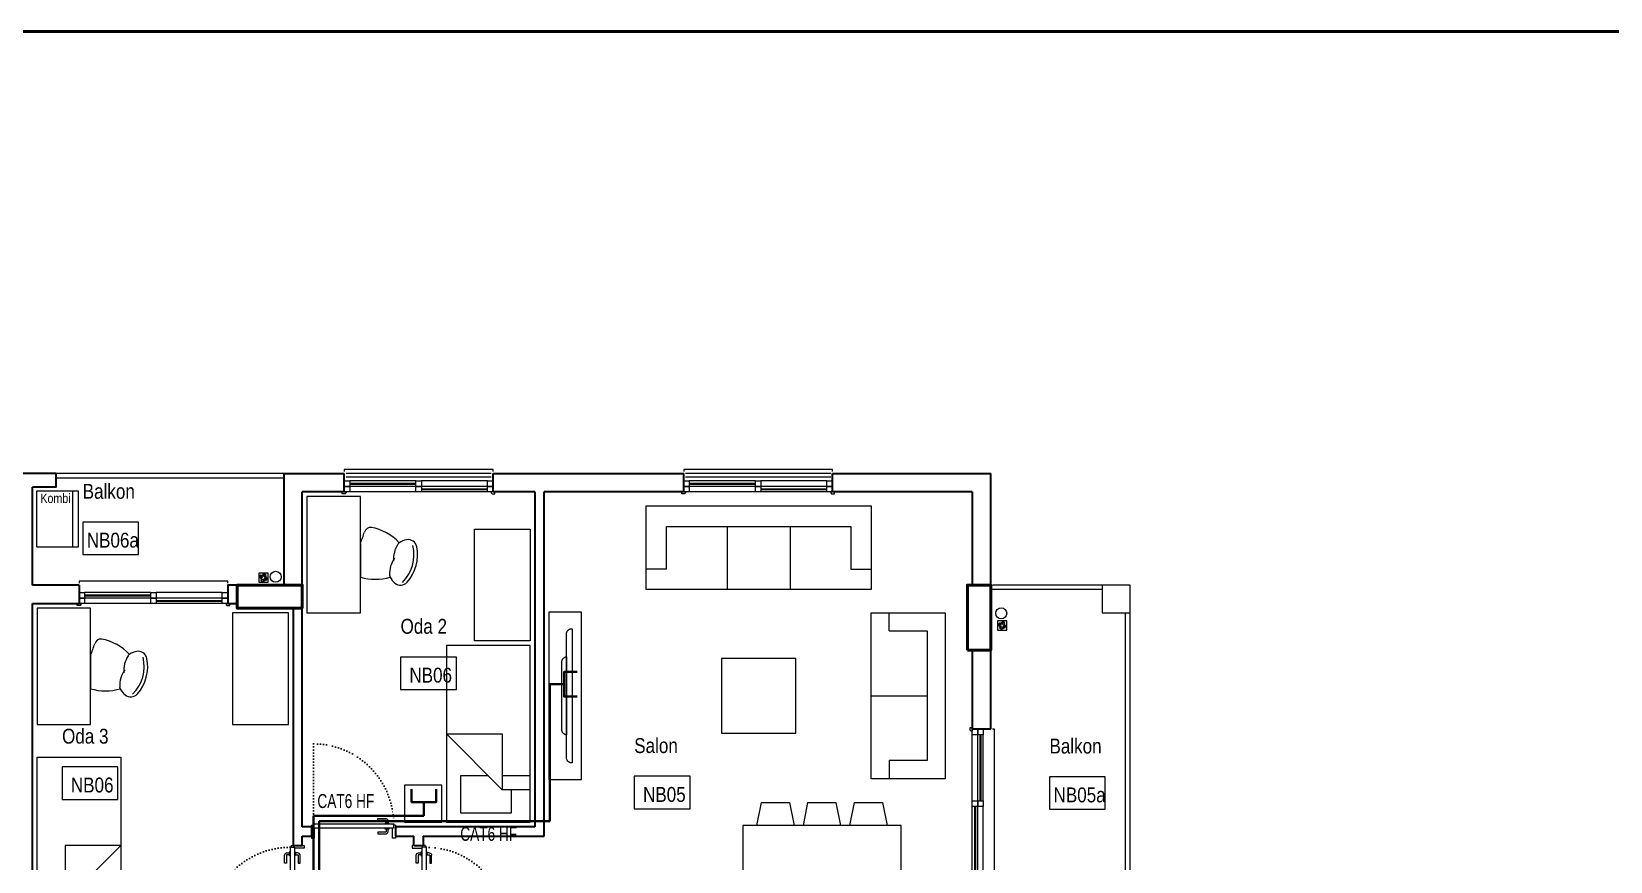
# Model space of a CAD drawing. Header units: millimetres. Extents: x 1852829 to 1882754, y -270850 to -231658.
# Drawn here: x 1862172 to 1863869, y -257743 to -256851 of the extents above; entities that cross this region are included whole.
import ezdxf
from ezdxf.enums import TextEntityAlignment as Align

# ---------------------------------------------------------------- set-up
doc = ezdxf.new("R2010")
doc.units = ezdxf.units.MM
for name, pattern in [('CONTINOUS', [0]), ('CONTINU', [0]), ('izdüşüm arka', [3.175, 0, -3.175])]:
    doc.linetypes.add(name, pattern=pattern)
for name, color, linetype, lineweight in [('a_ba', 6, 'Continuous', 50), ('a_doğrama', 251, 'Continuous', 20), ('a_duvar', 251, 'Continuous', 35), ('a_görünüş', 32, 'Continuous', 25), ('a_görünüş_ince', 8, 'Continuous', 20), ('a_izdüşüm_arka', 251, 'izdüşüm arka', 30), ('a_not_mahal', 253, 'Continuous', 5), ('a_tefriş', 8, 'Continuous', 20), ('a_çerçeve_line', 7, 'Continuous', 50), ('m_yib', 65, 'Continuous', 20), ('Telefon', 2, 'CONTINOUS', 40)]:
    doc.layers.add(name, color=color, linetype=linetype, lineweight=lineweight)
doc.styles.add('Grupcad', font='arial.ttf', dxfattribs={"width": 0.7})
doc.styles.get("Standard").update_dxf_attribs({"font": 'ARIALN.TTF'})

# ---------------------------------------------------------------- blocks, each defined once
blk = doc.blocks.new('K2')
at = {"layer": 'a_doğrama', "color": 251, "linetype": 'Continuous'}
for p, q in [((-13, 88.1), (-13, 1.9)), ((-13, 88.1), (-8.5, 88.1)), ((-12, 90), (-12, 88.1)), ((-12, 90), (-10, 90)), ((-8.5, 88.1), (-8.5, 1.9)), ((-13, 1.9), (-8.5, 1.9)), ((-12, 0), (-12, 1.9)), ((-12, 0), (-10, 0))]:
    blk.add_line(p, q, dxfattribs=at)
for points in [[(0, 90), (2, 90), (2, 87), (-8.5, 87)], [(0, 0), (2, 0), (2, 3), (-8.5, 3)]]:
    blk.add_lwpolyline(points, dxfattribs=at)
at = {"layer": 'a_doğrama', "color": 251}
for points in [[(-14, 80.1), (-16.5, 80.1, 0.414214), (-17, 79.6), (-17, 71.1), (-19, 71.1), (-19, 79.6)], [(-13, 83.1), (-13.5, 83.1, 0.414214), (-14, 82.6), (-14, 79.6, 0.414214), (-13.5, 79.1), (-13, 79.1)], [(-8.5, 83.1), (-8, 83.1, -0.414214), (-7.5, 82.6), (-7.5, 79.6, -0.414214), (-8, 79.1), (-8.5, 79.1)], [(-7.5, 80.1), (-5, 80.1, -0.414214), (-4.5, 79.6), (-4.5, 71.1), (-2.5, 71.1), (-2.5, 79.6)]]:
    blk.add_lwpolyline(points, format="xyb", dxfattribs=at)
for points in [[(-16.5, 82.1), (-14, 82.1)], [(-5, 82.1), (-7.5, 82.1)]]:
    blk.add_lwpolyline(points, dxfattribs=at)
for centre, start, end in [((-16.5, 79.6), 90, 180), ((-5, 79.6), 0, 90)]:
    blk.add_arc(centre, 2.5, start, end, dxfattribs=at)
at = {"layer": 'a_izdüşüm_arka', "color": 251}
blk.add_lwpolyline([(-99.2, 1.9), (-13, 1.9)], dxfattribs=at)
blk.add_arc((-13, 1.9), 86.2, 90, 180, dxfattribs=at)
blk = doc.blocks.new('160p')
at = {"layer": 'a_doğrama', "color": 251}
for points in [[(-6, -6), (-6, 0), (-12, 0), (-12, -6)], [(0, -6), (0, 0), (-6, 0), (-6, -6)], [(-6, -83), (-6, -77), (-12, -77), (-12, -83)], [(0, -83), (0, -77), (-6, -77), (-6, -83)], [(-6, -160), (-6, -154), (-12, -154), (-12, -160)], [(0, -160), (0, -154), (-6, -154), (-6, -160)]]:
    blk.add_lwpolyline(points, close=True, dxfattribs=at)
for points in [[(2, -1), (2, 2), (0, 2), (0, -2), (1, -2), (2, -1)], [(-9.5, -6), (-9.5, -77)], [(-8.5, -6), (-8.5, -77)], [(-3.5, -83), (-3.5, -154)], [(-2.5, -83), (-2.5, -154)], [(2, -159), (2, -162), (0, -162), (0, -158), (1, -158), (2, -159)]]:
    blk.add_lwpolyline(points, dxfattribs=at)
at = {"layer": 'a_görünüş_ince', "color": 251}
for points in [[(-22, -160), (-24, -160), (-24, 0), (-22, 0)], [(-12, -77), (-12, -6)], [(-6, -77), (-6, -6)], [(-6, -77), (-6, -6)], [(0, -77), (0, -6)], [(-12, -154), (-12, -83)], [(-6, -154), (-6, -83)], [(-6, -154), (-6, -83)], [(0, -154), (0, -83)]]:
    blk.add_lwpolyline(points, dxfattribs=at)
blk = doc.blocks.new('tefriş_koltuk_242x90')
at = {"layer": 'a_tefriş'}
for p, q in [((-34, -22), (-34, -90)), ((34, -22), (34, -90)), ((-99, -68), (-121, -68)), ((99, -68), (121, -68))]:
    blk.add_line(p, q, dxfattribs=at)
for points in [[(-121, -90), (-121, 0), (121, 0), (121, -90), (-121, -90)], [(-99, -68), (-99, -22), (99, -22), (99, -68)]]:
    blk.add_lwpolyline(points, dxfattribs=at)
blk = doc.blocks.new('tefriş_koltuk_202x90')
at = {"layer": 'a_tefriş'}
for p, q in [((0, -90), (0, -22)), ((-79, -68), (-101, -68)), ((79, -68), (101, -68))]:
    blk.add_line(p, q, dxfattribs=at)
for points in [[(101, -90), (101, 0), (-101, 0), (-101, -90), (101, -90)], [(79, -68), (79, -22), (-79, -22), (-79, -68)]]:
    blk.add_lwpolyline(points, dxfattribs=at)
blk = doc.blocks.new('tefirş_tv')
at = {"layer": 'a_tefriş'}
for points in [[(35, 10), (35, 10, 0.414214), (30, 15), (-30, 15, 0.414214), (-35, 10), (-35, 10)], [(60, 4), (60, 5, 0.414214), (55, 10), (-55, 10, 0.414214), (-60, 5), (-60, 4)]]:
    blk.add_lwpolyline(points, format="xyb", close=True, dxfattribs=at)
blk = doc.blocks.new('tefriş_yatak tek')
at = {"layer": 'a_tefriş'}
for points in [[(0, -0.45), (-1.9, -0.45), (-1.9, 0.45), (0, 0.45)], [(-1.9, -0.5), (-1.5, -0.5), (-1.5, -0.9), (-1.9, -0.9)]]:
    blk.add_lwpolyline(points, close=True, dxfattribs=at)
for points in [[(-1.55, 0.45), (-1.55, 0.15), (-0.95, -0.45), (-0.95, 0.15), (-1.55, 0.15)], [(-1.4, 0.45), (-1.4, 0.15)], [(-1.4, 0), (-1.4, -0.3), (-1.8, -0.3), (-1.8, 0.25), (-1.55, 0.25)]]:
    blk.add_lwpolyline(points, dxfattribs=at)
blk = doc.blocks.new('tefriş_sandalye')
at = {"layer": 'a_tefriş'}
blk.add_line((0, -18), (0, 18), dxfattribs=at)
at = {"layer": 'a_tefriş', "extrusion": (0, 0, -1)}
for centre, major_axis, start_param, end_param in [((16, -34.3), (38.7, 38.7), 5.200723, 5.79406), ((48.7, 10.5), (13, -13), 2.664537, 2.7784), ((48.7, 10.5), (13, -13), 2.664537, 2.7784), ((48.7, 10.5), (13, -13), 2.7784, 3.245118), ((43.2, 17.3), (6.76, 6.76), 4.815914, 6.34704), ((16.9, -5.5), (28.8, 28.8), 6.26556, 7.321949), ((16.9, -5.5), (28.8, 28.8), 6.26556, 7.321949), ((17, -5.7), (31.4, -31.4), -1.506941, -0.587454), ((62.1, 15.1), (21.8, -21.8), 1.757107, 2.385975), ((62.1, 15.1), (21.8, -21.8), 1.757107, 2.385975), ((66.5, -1.2), (21.8, -21.8), 1.802816, 2.431683), ((66.5, -1.2), (21.8, -21.8), 1.802816, 2.431683), ((51.2, -12.6), (6.76, -6.76), -0.587454, 0.943672), ((-154, -79.7), (117.3, -117.3), -1.166716, -1.087708), ((11.1, -28.2), (4.99, -4.99), 0.687369, 2.053884), ((1.8, 18.5), (38.7, -38.7), -0.034473, 0.601946), ((52.6, -3.9), (13, -13), 1.410391, 1.524253), ((52.6, -3.9), (13, -13), 1.410391, 1.524253), ((52.6, -3.9), (13, 13), 2.514469, 2.981187)]:
    blk.add_ellipse(centre, major_axis=major_axis, ratio=1, start_param=start_param, end_param=end_param, dxfattribs=at)
blk = doc.blocks.new('tefriş_süzgeç')
at = {"layer": 'a_tefriş'}
for p, q in [((5, 0), (-5, 0)), ((-5, 0), (-5, -10)), ((5, -10), (5, 0)), ((-5, -10), (5, -10)), ((-3.6, -5.1), (-4.1, -5.1)), ((-2.6, -5.1), (-3.1, -5.1)), ((-2.5, -2.5), (-2.9, -2.2)), ((-2.6, -7.6), (-2.9, -7.9)), ((-2, -3.3), (-2.3, -3)), ((-1.9, -6.9), (-2.2, -7.2)), ((-1.6, -5.1), (-2.1, -5.1)), ((-1.2, -3.9), (-1.5, -3.6)), ((-1.2, -6.2), (-1.5, -6.5)), ((-0.2, -2.5), (-0.2, -2)), ((-0.1, -1.5), (-0.1, -1)), ((-0.1, -3), (-0.1, -3.5)), ((-0.1, -6.6), (-0.1, -7.1)), ((-0.1, -7.6), (-0.1, -8.1)), ((-0.1, -8.6), (-0.1, -9.1)), ((1, -4), (1.4, -3.6)), ((1.1, -6.2), (1.4, -6.5)), ((1.5, -5.1), (2, -5.1)), ((1.7, -3.3), (2.1, -2.9)), ((1.8, -6.9), (2.1, -7.2)), ((2.5, -2.5), (2.8, -2.2)), ((2.5, -5.1), (3, -5.1)), ((2.5, -7.5), (2.8, -7.9)), ((3.5, -5.1), (4, -5.1))]:
    blk.add_line(p, q, dxfattribs=at)
for centre, radius, start, end in [((-0.1, -5.1), 4.06, 134.2896, 180), ((-0.1, -5.1), 3.56, 134.2896, 180), ((-0.1, -5.1), 3.06, 180, 225), ((-0.1, -5.1), 4.06, 225, 270), ((-0.1, -5.1), 2.56, 180, 225), ((-0.1, -5.1), 3.56, 225, 270), ((-0.4, -4.4), 2.4, 84.5943, 143.2016), ((-0.1, -5.1), 2.06, 134.2896, 180), ((-0.1, -5), 2.44, 90.343, 138.1212), ((-0.1, -5.1), 1.56, 134.2896, 180), ((-0.1, -5.1), 2.06, 225, 270), ((-0.1, -5.1), 1.56, 225, 270), ((-0.1, -5.1), 4.06, 45, 90), ((-0.1, -5.1), 3.56, 45, 90), ((-0.1, -5.1), 2.06, 45, 90), ((-0.1, -5.1), 1.56, 45, 90), ((-0.1, -5.1), 2.56, 270, 315.7104), ((-0.1, -5.1), 3.06, 270, 315.7104), ((-0.1, -5.1), 1.56, 314.2896, 360), ((-0.1, -5.1), 2.06, 314.2896, 360), ((-0.1, -5.1), 2.56, 360, 45), ((-0.1, -5.1), 3.06, 360, 45), ((-0.1, -5.1), 3.56, 314.2896, 360), ((-0.1, -5.1), 4.06, 314.2896, 360)]:
    blk.add_arc(centre, radius, start, end, dxfattribs=at)
blk = doc.blocks.new('kombi')
at = {"layer": 'a_tefriş', "lineweight": 20}
for p, q in [((-4.8, 60), (40.2, 60)), ((-4.7, 0), (-4.8, 60)), ((1.3, 0), (1.2, 60)), ((40.2, 60), (40.3, 0)), ((69.2, 60), (69.2, 0)), ((114.2, 60), (69.2, 60)), ((108.2, 0), (108.2, 60)), ((114.2, 0), (114.2, 60)), ((40.3, 0), (-4.7, 0)), ((69.2, 0), (114.2, 0))]:
    blk.add_line(p, q, dxfattribs=at)
at = {"layer": 'a_not_mahal'}
for p in [(5, 47.3), (73.2, 47.3)]:
    blk.add_text('Kombi', height=10, dxfattribs=at).set_placement(p)
blk = doc.blocks.new('TELEFON PRIZI')
at = {"layer": 'Telefon', "linetype": 'CONTINU'}
blk.add_lwpolyline([(13.2, 13.9), (13.2, 0), (-13.2, 0), (-13.2, 13.9)], dxfattribs=at)

msp = doc.modelspace()

# ---------------------------------------------------------------- linework, layer by layer
at = {"layer": 'a_ba', "color": 253}
for points in [[(1862462.7, -257471.2), (1862462.7, -257446.2), (1862392.7, -257446.2), (1862392.7, -257471.2)], [(1863177.7, -257516.2), (1863202.7, -257516.2), (1863202.7, -257446.2), (1863177.7, -257446.2)]]:
    msp.add_lwpolyline(points, close=True, dxfattribs=at)
at = {"layer": 'a_duvar'}
for p, q in [((1862197.7, -257326.2), (1862127.7, -257326.2)), ((1862442.7, -257326.2), (1862442.7, -257446.2)), ((1862442.7, -257326.2), (1862507.7, -257326.2)), ((1862667.7, -257326.2), (1862872.7, -257326.2)), ((1863032.7, -257326.2), (1863202.7, -257326.2)), ((1863202.7, -257446.2), (1863202.7, -257326.2)), ((1862172.7, -257446.2), (1862172.7, -257341.2)), ((1862462.7, -257706.2), (1862462.7, -257346.2)), ((1862507.7, -257346.2), (1862462.7, -257346.2)), ((1862712.7, -257346.2), (1862667.7, -257346.2)), ((1862712.7, -257346.2), (1862712.7, -257706.2)), ((1862872.7, -257346.2), (1862722.7, -257346.2)), ((1862722.7, -257716.2), (1862722.7, -257346.2)), ((1863182.7, -257346.2), (1863032.7, -257346.2)), ((1863182.7, -257346.2), (1863182.7, -257446.2)), ((1862222.7, -257446.2), (1862172.7, -257446.2)), ((1862442.7, -257446.2), (1862392.7, -257446.2)), ((1862172.7, -257466.2), (1862222.7, -257466.2)), ((1862172.7, -257826.2), (1862172.7, -257466.2)), ((1862452.7, -257471.2), (1862452.7, -257726.2)), ((1863202.7, -257601.2), (1863202.7, -257466.2)), ((1863182.7, -257516.2), (1863182.7, -257601.2)), ((1862472.7, -257706.2), (1862462.7, -257706.2)), ((1862462.7, -257726.2), (1862462.7, -257716.2)), ((1862462.7, -257716.2), (1862472.7, -257716.2)), ((1862712.7, -257706.2), (1862562.7, -257706.2)), ((1862562.7, -257716.2), (1862582.7, -257716.2)), ((1862582.7, -257726.2), (1862582.7, -257716.2)), ((1862592.7, -257716.2), (1862592.7, -257726.2)), ((1862592.7, -257716.2), (1862722.7, -257716.2))]:
    msp.add_line(p, q, dxfattribs=at)
for points in [[(1862197.7, -257326.2), (1862197.7, -257341.2), (1862172.7, -257341.2)], [(1862507.7, -257346.2), (1862507.7, -257326.2)], [(1862667.7, -257346.2), (1862667.7, -257326.2)], [(1862872.7, -257346.2), (1862872.7, -257326.2)], [(1863032.7, -257346.2), (1863032.7, -257326.2)], [(1862222.7, -257446.2), (1862222.7, -257466.2)], [(1862392.7, -257446.2), (1862382.7, -257446.2), (1862382.7, -257466.2), (1862392.7, -257466.2)], [(1863202.7, -257601.2), (1863182.7, -257601.2)], [(1862472.7, -257706.2), (1862472.7, -257716.2)], [(1862562.7, -257706.2), (1862562.7, -257716.2)], [(1862452.7, -257726.2), (1862462.7, -257726.2)], [(1862582.7, -257726.2), (1862592.7, -257726.2)]]:
    msp.add_lwpolyline(points, dxfattribs=at)
at = {"layer": 'a_görünüş', "color": 251}
for points in [[(1862442.7, -257326.2), (1862197.7, -257326.2)], [(1862665.7, -257326.2), (1862509.7, -257326.2)], [(1863030.7, -257326.2), (1862874.7, -257326.2)], [(1862442.7, -257331.2), (1862197.7, -257331.2)], [(1862665.7, -257330.2), (1862509.7, -257330.2)], [(1863030.7, -257330.2), (1862874.7, -257330.2)], [(1863322.7, -257446.2), (1863204.7, -257446.2)], [(1863322.7, -257451.2), (1863204.7, -257451.2)], [(1863347.7, -258036.2), (1863347.7, -257476.2)], [(1863352.7, -258036.2), (1863352.7, -257476.2)]]:
    msp.add_lwpolyline(points, dxfattribs=at)
msp.add_lwpolyline([(1863322.7, -257476.2), (1863352.7, -257476.2), (1863352.7, -257446.2), (1863322.7, -257446.2)], close=True, dxfattribs=at)
at = {"layer": 'a_not_mahal'}
for points in [[(1862286.6, -257378.5), (1862226.6, -257378.5), (1862226.6, -257413.5), (1862286.6, -257413.5)], [(1862628.3, -257523.6), (1862568.3, -257523.6), (1862568.3, -257558.6), (1862628.3, -257558.6)], [(1862264.4, -257641.7), (1862204.4, -257641.7), (1862204.4, -257676.7), (1862264.4, -257676.7)], [(1862879.5, -257651.8), (1862819.5, -257651.8), (1862819.5, -257686.8), (1862879.5, -257686.8)], [(1863325.9, -257652.3), (1863265.9, -257652.3), (1863265.9, -257687.3), (1863325.9, -257687.3)]]:
    msp.add_lwpolyline(points, close=True, dxfattribs=at)
at = {"layer": 'a_tefriş'}
for points in [[(1862525.1, -257351.2), (1862467.7, -257351.2), (1862467.7, -257476.2), (1862525.1, -257476.2)], [(1862707.7, -257506.2), (1862647.7, -257506.2), (1862647.7, -257386.2), (1862707.7, -257386.2)], [(1862235.1, -257471.2), (1862177.7, -257471.2), (1862177.7, -257596.2), (1862235.1, -257596.2)], [(1862387.7, -257596.2), (1862447.7, -257596.2), (1862447.7, -257476.2), (1862387.7, -257476.2)], [(1862762.7, -257475.3), (1862727.7, -257475.3), (1862727.7, -257655.3), (1862762.7, -257655.3)], [(1862993.3, -257525.3), (1862913.3, -257525.3), (1862913.3, -257605.3), (1862993.3, -257605.3)], [(1863106.3, -257704.8), (1862936.3, -257704.8), (1862936.3, -257774.8), (1863106.3, -257774.8)]]:
    msp.add_lwpolyline(points, close=True, dxfattribs=at)
for points in [[(1862951.3, -257704.8), (1862956.3, -257679.8), (1862986.3, -257679.8), (1862991.3, -257704.8)], [(1863001.3, -257704.8), (1863006.3, -257679.8), (1863036.3, -257679.8), (1863041.3, -257704.8)], [(1863051.3, -257704.8), (1863056.3, -257679.8), (1863086.3, -257679.8), (1863091.3, -257704.8)]]:
    msp.add_lwpolyline(points, dxfattribs=at)
at = {"layer": 'a_çerçeve_line'}
msp.add_lwpolyline([(1872123.9, -259851.4), (1872123.9, -256851.4), (1853005.4, -256851.4), (1853005.4, -259851.4)], close=True, dxfattribs=at)
at = {"layer": 'm_yib'}
for centre in [(1862434, -257437.4), (1863214, -257476.6)]:
    msp.add_circle(centre, 5.92, dxfattribs=at)
at = {"layer": 'Telefon'}
for p, q in [((1862728.7, -257552.9), (1862728.7, -257700.2)), ((1862744.1, -257552.9), (1862728.7, -257552.9)), ((1862593.4, -257679.6), (1862593.4, -257694.2)), ((1862474.7, -257694.2), (1862593.4, -257694.2)), ((1862474.7, -257694.2), (1862474.7, -258033.2)), ((1862480.7, -257700.2), (1862728.7, -257700.2)), ((1862480.7, -257700.2), (1862480.7, -258039.2))]:
    msp.add_line(p, q, dxfattribs=at)

# ---------------------------------------------------------------- block references
at = {"layer": 'a_duvar', "xscale": -1, "rotation": 90}
for p in [(1862507.7, -257346.2), (1862872.7, -257346.2), (1862222.7, -257466.2)]:
    msp.add_blockref('160p', p, dxfattribs=at)
at = {"layer": 'a_duvar'}
msp.add_blockref('kombi', (1862107.9, -257405.3), dxfattribs=at)
at = {"layer": 'a_duvar', "xscale": -1}
msp.add_blockref('160p', (1863182.7, -257601.2), dxfattribs=at)
at = {"layer": 'a_izdüşüm_arka', "ltscale": 5}
for p, rotation in [((1862472.7, -257716.2), 269.9992036878906), ((1862462.7, -257816.2), 359.9992036878907)]:
    msp.add_blockref('K2', p, dxfattribs=dict(at, rotation=rotation))
at = {"layer": 'a_izdüşüm_arka', "ltscale": 5, "xscale": -1, "rotation": 0.0007963121093723657}
msp.add_blockref('K2', (1862582.7, -257816.2), dxfattribs=at)
at = {"layer": 'a_tefriş'}
msp.add_blockref('tefriş_koltuk_242x90', (1862953.3, -257361.2), dxfattribs=at)
at = {"layer": 'a_tefriş', "xscale": -1, "rotation": 180}
for p in [(1862525.1, -257419.6), (1862235.1, -257539.6)]:
    msp.add_blockref('tefriş_sandalye', p, dxfattribs=at)
at = {"layer": 'a_tefriş'}
for p, rotation in [((1862415.8, -257438.3), 90), ((1863214.9, -257494.8), 179.9999999999999)]:
    msp.add_blockref('tefriş_süzgeç', p, dxfattribs=dict(at, rotation=rotation))
at = {"layer": 'a_tefriş', "lineweight": -3, "extrusion": (-1.67633e-30, -2.24181e-16, -1), "xscale": 0.8823529411764788, "yscale": 0.8823529411764788, "zscale": -0.8823529411764706, "rotation": 90}
msp.add_blockref('tefriş_koltuk_202x90', (-1863153.7, -257565.3), dxfattribs=at)
at = {"layer": 'a_tefriş', "extrusion": (0, 0, -1), "xscale": 1.199999999999992, "rotation": 269.9999983322061}
msp.add_blockref('tefirş_tv', (-1862756.7, -257565.3), dxfattribs=at)
at = {"layer": 'a_tefriş'}
for p, xscale, yscale, zscale, rotation in [((1862662.7, -257511.2), -100, 100, 100, 270), ((1862222.7, -257631.2), 100.0000000000011, 100.0000000000011, 100.0000000000011, 90)]:
    msp.add_blockref('tefriş_yatak tek', p, dxfattribs=dict(at, xscale=xscale, yscale=yscale, zscale=zscale, rotation=rotation))
at = {"layer": 'Telefon', "linetype": 'CONTINU', "xscale": -1, "rotation": 270}
msp.add_blockref('TELEFON PRIZI', (1862744.1, -257552.9), dxfattribs=at)
at = {"layer": 'Telefon', "linetype": 'CONTINU', "xscale": -1}
msp.add_blockref('TELEFON PRIZI', (1862593.4, -257679.6), dxfattribs=at)

# ---------------------------------------------------------------- texts
at = {"layer": 'a_not_mahal'}
for s, p in [('Balkon', (1862226.6, -257353.5)), ('Oda 2', (1862568.3, -257498.6)), ('Oda 3', (1862204.4, -257616.7)), ('Salon', (1862819.5, -257626.8)), ('Balkon', (1863265.9, -257627.3))]:
    msp.add_text(s, height=16, dxfattribs=at).set_placement(p)
for s, p in [('NB06a', (1862259, -257406)), ('NB06', (1862600.7, -257551.1)), ('NB06', (1862236.8, -257669.2)), ('NB05', (1862851.9, -257679.3)), ('NB05a', (1863298.3, -257679.8))]:
    msp.add_text(s, height=16, rotation=360, dxfattribs=at).set_placement(p, align=Align.CENTER)
at = {"layer": 'Telefon', "color": 4, "linetype": 'CONTINU', "style": 'Grupcad', "width": 0.7}
for p in [(1862478.9, -257678.4), (1862632.5, -257713.7)]:
    msp.add_text('CAT6 HF', height=15, dxfattribs=at).set_placement(p, align=Align.MIDDLE_LEFT)

doc.saveas('drawing.dxf')
